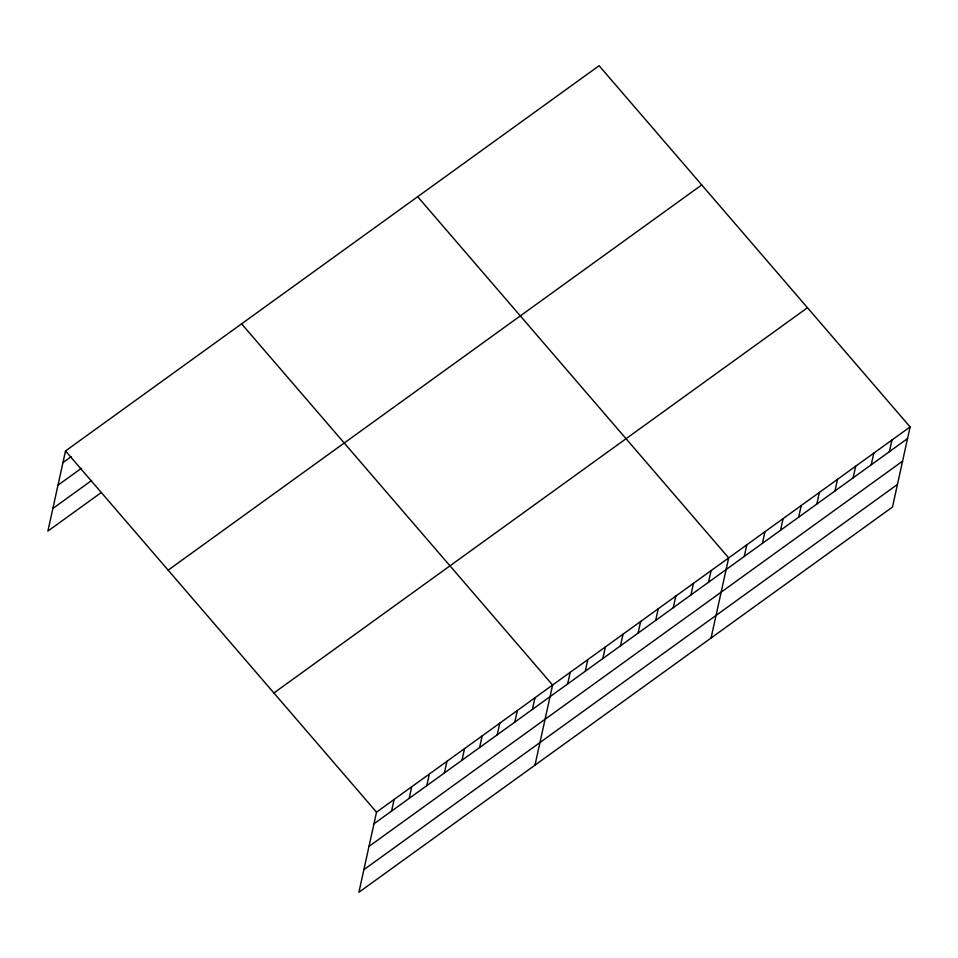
<?xml version="1.0" encoding="UTF-8"?>
<svg xmlns="http://www.w3.org/2000/svg" width="958" height="958" viewBox="0 0 958 958"><rect width="100%" height="100%" fill="white"/><g stroke="black" fill="none" stroke-linecap="round" stroke-linejoin="round"><path stroke-width="1.44" d="M910.1 426.921L376.518 812.168L358.903 892.281L892.485 507.045L910.1 426.921L599.097 65.719L65.515 450.955L47.9 531.079L100.722 492.939M391.559 811.103L394.121 799.451M409.174 798.385L411.736 786.734M426.777 785.668L429.34 774.028M444.392 772.962L446.955 761.311M461.995 760.245L464.558 748.605M479.611 747.539L482.161 735.888M497.214 734.822L499.777 723.17M514.817 722.104L517.38 710.465M532.432 709.399L534.995 697.747M534.983 765.155L552.598 685.03L241.596 323.828M567.651 683.964L570.214 672.324M585.254 671.259L587.817 659.607M602.857 658.541L605.42 646.901M620.473 645.836L623.035 634.184M638.076 633.118L640.639 621.467M655.691 620.401L658.254 608.761M673.294 607.695L675.857 596.044M690.91 594.978L693.46 583.326M708.513 582.26L711.075 570.621M711.064 638.028L728.679 557.903L417.676 196.701M744.258 556.454L746.821 544.803M762.4 543.354L764.963 531.714M780.542 530.253L783.105 518.613M798.685 517.164L801.247 505.513M816.827 504.064L819.389 492.412M834.969 490.963L837.531 479.311M853.111 477.862L855.674 466.223M871.253 464.762L873.816 453.122M889.395 451.673L891.958 440.021M62.953 462.606L71.167 456.679M57.983 485.203L81.466 468.246M52.87 508.482L91.609 480.509M168.141 570.154L701.723 184.918M273.892 692.969L807.474 307.722M373.955 823.808L907.537 438.572M368.986 846.405L902.568 461.169M363.872 869.684L897.454 484.449M65.515 450.955L376.518 812.168"/></g></svg>
